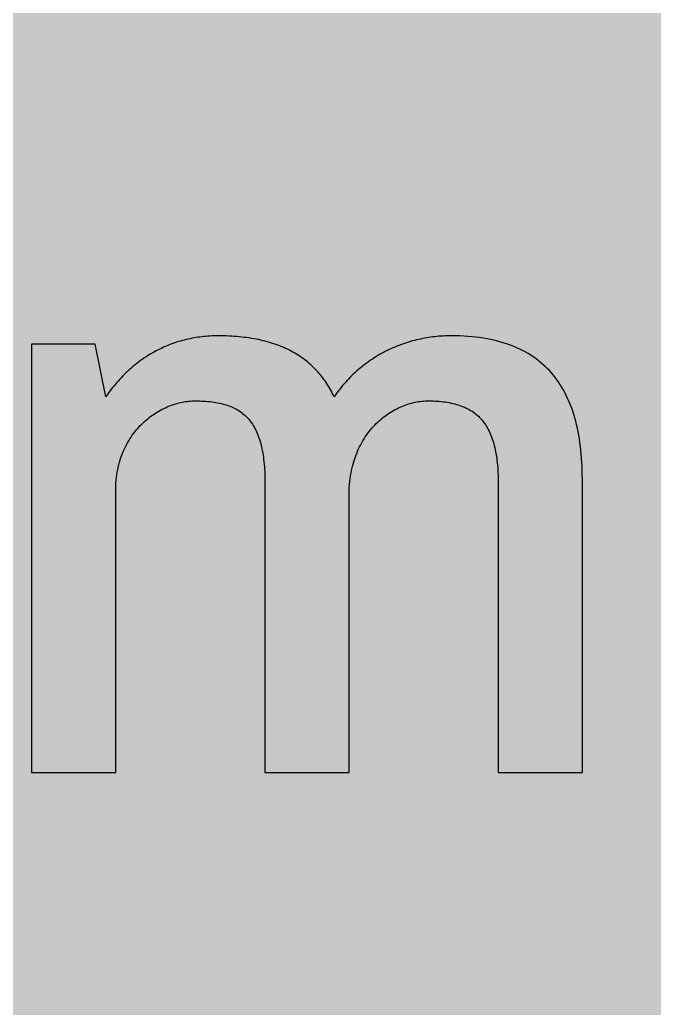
# Model space of a CAD drawing. Header units: millimetres. Extents: x 0 to 212, y 0 to 212.
# Drawn here: x 126.34 to 156.2, y 118.59 to 165.15 of the extents above; entities that cross this region are included whole.
import ezdxf

# ---------------------------------------------------------------- set-up
doc = ezdxf.new("R2010")
doc.units = ezdxf.units.MM

msp = doc.modelspace()

# ---------------------------------------------------------------- hatches: boundary and pattern name
for color, points in [(254, [(211.7189, 105.8869), (211.709, 107.2007), (211.6861, 108.5139), (211.6455, 109.8245), (211.5871, 111.1326), (211.5134, 112.4407), (211.4245, 113.7437), (211.3204, 115.0468), (211.201, 116.3447), (211.0638, 117.6426), (210.9114, 118.9355), (210.7413, 120.2258), (210.5584, 121.5136), (210.3577, 122.7988), (210.1418, 124.079), (209.9107, 125.3566), (209.6643, 126.6292), (209.4027, 127.8992), (209.1258, 129.1641), (208.8337, 130.4239), (208.5264, 131.6812), (208.2038, 132.936), (207.866, 134.1831), (207.5104, 135.4277), (207.1421, 136.6647), (206.7611, 137.8991), (206.3623, 139.1285), (205.9483, 140.3502), (205.5216, 141.5694), (205.0771, 142.781), (204.6199, 143.9901), (204.1474, 145.1915), (203.6623, 146.3853), (203.1619, 147.574), (202.6463, 148.7576), (202.1154, 149.9362), (201.5693, 151.1046), (201.0105, 152.2705), (200.439, 153.4262), (199.8523, 154.5768), (199.2503, 155.7198), (198.6356, 156.8577), (198.0057, 157.9855), (197.3605, 159.1081), (196.7052, 160.2232), (196.0321, 161.3281), (195.3489, 162.4279), (194.6504, 163.5176), (193.9366, 164.6022), (193.2102, 165.6766), (192.471, 166.7434), (191.7167, 167.8), (190.9521, 168.849), (190.1698, 169.8904), (189.3773, 170.9217), (188.5696, 171.9428), (187.7517, 172.9562), (186.9161, 173.9621), (186.0702, 174.9552), (185.2117, 175.9407), (184.338, 176.9161), (183.454, 177.8838), (182.5549, 178.8389), (181.643, 179.7837), (180.721, 180.7185), (179.7837, 181.643), (178.8389, 182.5549), (177.8838, 183.454), (176.9161, 184.338), (175.9407, 185.2117), (174.9552, 186.0702), (173.9621, 186.9161), (172.9562, 187.7492), (171.9428, 188.5696), (170.9217, 189.3773), (169.8904, 190.1698), (168.849, 190.9496), (167.8, 191.7167), (166.7408, 192.471), (165.6766, 193.2102), (164.6022, 193.9366), (163.5176, 194.6504), (162.4279, 195.3489), (161.3281, 196.0321), (160.2232, 196.7052), (159.1081, 197.3631), (157.9855, 198.0057), (156.8577, 198.6356), (155.7198, 199.2503), (154.5768, 199.8523), (153.4262, 200.439), (152.2705, 201.0131), (151.1046, 201.5719), (149.9362, 202.1154), (148.7576, 202.6463), (147.574, 203.1619), (146.3853, 203.6623), (145.1889, 204.15), (143.9875, 204.6199), (142.781, 205.0796), (141.5694, 205.5216), (140.3502, 205.9483), (139.1285, 206.3623), (137.8991, 206.7611), (136.6647, 207.1446), (135.4252, 207.5129), (134.1831, 207.866), (132.9334, 208.2038), (131.6812, 208.5264), (130.4239, 208.8337), (129.1641, 209.1284), (127.8966, 209.4052), (126.6292, 209.6668), (125.3541, 209.9132), (124.0765, 210.1444), (122.7963, 210.3603), (121.5136, 210.5584), (120.2258, 210.7438), (118.9355, 210.9114), (117.6401, 211.0638), (116.3447, 211.201), (115.0468, 211.3229), (113.7437, 211.4271), (112.4382, 211.516), (111.1326, 211.5896), (109.8245, 211.6455), (108.5113, 211.6861), (107.1982, 211.7115), (105.885, 211.7192), (104.5693, 211.7115), (103.2561, 211.6861), (101.9454, 211.6455), (100.6373, 211.5896), (99.3292, 211.516), (98.0262, 211.4271), (96.7232, 211.3229), (95.4253, 211.201), (94.1273, 211.0638), (92.8345, 210.9114), (91.5441, 210.7438), (90.2564, 210.5584), (88.9711, 210.3603), (87.691, 210.1444), (86.4133, 209.9132), (85.1408, 209.6668), (83.8708, 209.4052), (82.6059, 209.1284), (81.346, 208.8337), (80.0887, 208.5264), (78.834, 208.2038), (77.5868, 207.866), (76.3422, 207.5129), (75.1053, 207.1446), (73.8708, 206.7611), (72.6415, 206.3623), (71.4197, 205.9483), (70.2005, 205.5216), (68.9889, 205.0796), (67.7799, 204.6199), (66.5785, 204.15), (65.3847, 203.6623), (64.196, 203.1619), (63.0123, 202.6463), (61.8338, 202.1154), (60.6628, 201.5719), (59.4995, 201.0131), (58.3438, 200.439), (57.1932, 199.8523), (56.0502, 199.2503), (54.9123, 198.6356), (53.7845, 198.0057), (52.6618, 197.3631), (51.5468, 196.7052), (50.4419, 196.0321), (49.342, 195.3489), (48.2524, 194.6504), (47.1678, 193.9366), (46.0934, 193.2102), (45.0266, 192.471), (43.9699, 191.7167), (42.9209, 190.9496), (41.8795, 190.1698), (40.8483, 189.3773), (39.8272, 188.5696), (38.8137, 187.7492), (37.8079, 186.9161), (36.8148, 186.0702), (35.8292, 185.2117), (34.8539, 184.338), (33.8861, 183.454), (32.9311, 182.5549), (31.9862, 181.643), (31.049, 180.7185), (30.1269, 179.7837), (29.2151, 178.8389), (28.3159, 177.8838), (27.432, 176.9161), (26.5582, 175.9407), (25.6997, 174.9552), (24.8539, 173.9621), (24.0208, 172.9562), (23.2004, 171.9428), (22.3926, 170.9217), (21.6002, 169.8904), (20.8204, 168.849), (20.0533, 167.8), (19.2989, 166.7434), (18.5598, 165.6766), (17.8333, 164.6022), (17.1196, 163.5176), (16.4211, 162.4279), (15.7378, 161.3281), (15.0647, 160.2232), (14.4069, 159.1081), (13.7643, 157.9855), (13.1343, 156.8577), (12.5197, 155.7198), (11.9177, 154.5768), (11.3309, 153.4262), (10.7569, 152.2705), (10.1981, 151.1046), (9.6545, 149.9362), (9.1237, 148.7576), (8.6081, 147.574), (8.1077, 146.3853), (7.62, 145.1915), (7.1501, 143.9901), (6.6904, 142.781), (6.2484, 141.5694), (5.8217, 140.3502), (5.4077, 139.1285), (5.0089, 137.8991), (4.6253, 136.6647), (4.257, 135.4277), (3.904, 134.1831), (3.5662, 132.936), (3.2436, 131.6812), (2.9362, 130.4239), (2.6416, 129.1641), (2.3647, 127.8992), (2.1031, 126.6292), (1.8567, 125.3566), (1.6256, 124.079), (1.4097, 122.7988), (1.2116, 121.5136), (1.0262, 120.2258), (0.8585, 118.9355), (0.7061, 117.6426), (0.569, 116.3447), (0.447, 115.0468), (0.3429, 113.7437), (0.254, 112.4407), (0.1803, 111.1326), (0.1245, 109.8245), (0.0838, 108.5139), (0.0584, 107.2007), (0.0508, 105.885), (0.0584, 104.5718), (0.0838, 103.2586), (0.1245, 101.9454), (0.1803, 100.6373), (0.254, 99.3318), (0.3429, 98.0262), (0.447, 96.7232), (0.569, 95.4253), (0.7061, 94.1299), (0.8585, 92.8345), (1.0262, 91.5441), (1.2116, 90.2564), (1.4097, 88.9737), (1.6256, 87.6935), (1.8567, 86.4159), (2.1031, 85.1408), (2.3647, 83.8733), (2.6416, 82.6059), (2.9362, 81.346), (3.2436, 80.0887), (3.5662, 78.8365), (3.904, 77.5868), (4.257, 76.3448), (4.6253, 75.1053), (5.0089, 73.8708), (5.4077, 72.6415), (5.8217, 71.4197), (6.2484, 70.2005), (6.6904, 68.9889), (7.1501, 67.7824), (7.62, 66.581), (8.1077, 65.3847), (8.6081, 64.196), (9.1237, 63.0123), (9.6545, 61.8338), (10.1981, 60.6654), (10.7569, 59.4995), (11.3309, 58.3438), (11.9177, 57.1932), (12.5197, 56.0502), (13.1343, 54.9123), (13.7643, 53.7845), (14.4069, 52.6618), (15.0647, 51.5468), (15.7378, 50.4419), (16.4211, 49.342), (17.1196, 48.2524), (17.8333, 47.1678), (18.5598, 46.0934), (19.2989, 45.0291), (20.0533, 43.9699), (20.8204, 42.9209), (21.6002, 41.8795), (22.3926, 40.8483), (23.2004, 39.8272), (24.0208, 38.8137), (24.8539, 37.8079), (25.6997, 36.8148), (26.5582, 35.8292), (27.432, 34.8539), (28.3159, 33.8861), (29.2151, 32.9311), (30.1269, 31.9862), (31.049, 31.049), (31.9862, 30.1269), (32.9311, 29.2151), (33.8861, 28.3159), (34.8539, 27.432), (35.8292, 26.5582), (36.8148, 25.6997), (37.8079, 24.8539), (38.8137, 24.0182), (39.8272, 23.2004), (40.8483, 22.3926), (41.8795, 21.6002), (42.9209, 20.8178), (43.9699, 20.0533), (45.0266, 19.2989), (46.0934, 18.5598), (47.1678, 17.8333), (48.2524, 17.1196), (49.342, 16.4211), (50.4419, 15.7378), (51.5468, 15.0647), (52.6618, 14.4094), (53.7845, 13.7643), (54.9123, 13.1343), (56.0502, 12.5197), (57.1932, 11.9177), (58.3438, 11.3309), (59.4995, 10.7594), (60.6628, 10.2006), (61.8338, 9.6545), (63.0123, 9.1237), (64.196, 8.6081), (65.3847, 8.1077), (66.5785, 7.6225), (67.7799, 7.1501), (68.9889, 6.6929), (70.2005, 6.2484), (71.4197, 5.8217), (72.6415, 5.4077), (73.8708, 5.0089), (75.1053, 4.6279), (76.3422, 4.2596), (77.5868, 3.904), (78.834, 3.5662), (80.0887, 3.2436), (81.346, 2.9362), (82.6059, 2.6441), (83.8708, 2.3673), (85.1408, 2.1057), (86.4133, 1.8593), (87.691, 1.6281), (88.9711, 1.4122), (90.2564, 1.2116), (91.5441, 1.0287), (92.8345, 0.8585), (94.1273, 0.7061), (95.4253, 0.569), (96.7232, 0.4496), (98.0262, 0.3454), (99.3292, 0.2565), (100.6373, 0.1829), (101.9454, 0.1245), (103.2561, 0.0838), (104.5693, 0.061), (105.885, 0.0533), (107.1982, 0.061), (108.5113, 0.0838), (109.8245, 0.1245), (111.1326, 0.1829), (112.4382, 0.2565), (113.7437, 0.3454), (115.0468, 0.4496), (116.3447, 0.569), (117.6401, 0.7061), (118.9355, 0.8585), (120.2258, 1.0287), (121.5136, 1.2116), (122.7963, 1.4122), (124.0765, 1.6281), (125.3541, 1.8593), (126.6292, 2.1057), (127.8966, 2.3673), (129.1641, 2.6441), (130.4239, 2.9362), (131.6812, 3.2436), (132.9334, 3.5662), (134.1831, 3.904), (135.4252, 4.2596), (136.6647, 4.6279), (137.8991, 5.0089), (139.1285, 5.4077), (140.3502, 5.8217), (141.5694, 6.2484), (142.781, 6.6929), (143.9875, 7.1501), (145.1889, 7.6225), (146.3853, 8.1077), (147.574, 8.6081), (148.7576, 9.1237), (149.9362, 9.6545), (151.1046, 10.2006), (152.2705, 10.7594), (153.4262, 11.3309), (154.5768, 11.9177), (155.7198, 12.5197), (156.8577, 13.1343), (157.9855, 13.7643), (159.1081, 14.4094), (160.2232, 15.0647), (161.3281, 15.7378), (162.4279, 16.4211), (163.5176, 17.1196), (164.6022, 17.8333), (165.6766, 18.5598), (166.7408, 19.2989), (167.8, 20.0533), (168.849, 20.8178), (169.8904, 21.6002), (170.9217, 22.3926), (171.9428, 23.2004), (172.9562, 24.0182), (173.9621, 24.8539), (174.9552, 25.6997), (175.9407, 26.5582), (176.9161, 27.432), (177.8838, 28.3159), (178.8389, 29.2151), (179.7837, 30.1269), (180.721, 31.049), (181.643, 31.9862), (182.5549, 32.9311), (183.454, 33.8861), (184.338, 34.8539), (185.2117, 35.8292), (186.0702, 36.8148), (186.9161, 37.8079), (187.7517, 38.8137), (188.5696, 39.8272), (189.3773, 40.8483), (190.1698, 41.8795), (190.9521, 42.9209), (191.7167, 43.9699), (192.471, 45.0291), (193.2102, 46.0934), (193.9366, 47.1678), (194.6504, 48.2524), (195.3489, 49.342), (196.0321, 50.4419), (196.7052, 51.5468), (197.3605, 52.6618), (198.0057, 53.7845), (198.6356, 54.9123), (199.2503, 56.0502), (199.8523, 57.1932), (200.439, 58.3438), (201.0105, 59.4995), (201.5693, 60.6654), (202.1154, 61.8338), (202.6463, 63.0123), (203.1619, 64.196), (203.6623, 65.3847), (204.1474, 66.581), (204.6199, 67.7824), (205.0771, 68.9889), (205.5216, 70.2005), (205.9483, 71.4197), (206.3623, 72.6415), (206.7611, 73.8708), (207.1421, 75.1053), (207.5104, 76.3448), (207.866, 77.5868), (208.2038, 78.8365), (208.5264, 80.0887), (208.8337, 81.346), (209.1258, 82.6059), (209.4027, 83.8733), (209.6643, 85.1408), (209.9107, 86.4159), (210.1418, 87.6935), (210.3577, 88.9737), (210.5584, 90.2564), (210.7413, 91.5441), (210.9114, 92.8345), (211.0638, 94.1299), (211.201, 95.4253), (211.3204, 96.7232), (211.4245, 98.0262), (211.5134, 99.3318), (211.5871, 100.6373), (211.6455, 101.9454), (211.6861, 103.2586), (211.709, 104.5718), (211.7166, 105.885)]), (59, [(141.8361, 129.6995), (141.8361, 142.6983), (141.8361, 142.842), (141.8412, 142.9868), (141.8488, 143.1265), (141.859, 143.2662), (141.8742, 143.4008), (141.8895, 143.5354), (141.9098, 143.6649), (141.9301, 143.7919), (141.9555, 143.9189), (141.9835, 144.0409), (142.0139, 144.1628), (142.0444, 144.2796), (142.08, 144.3939), (142.1181, 144.5082), (142.1562, 144.6174), (142.1994, 144.7267), (142.2425, 144.8308), (142.2883, 144.9349), (142.3365, 145.0365), (142.3873, 145.1331), (142.4381, 145.2296), (142.4915, 145.3236), (142.5473, 145.415), (142.6032, 145.5039), (142.6642, 145.5903), (142.7226, 145.6741), (142.7861, 145.7554), (142.8496, 145.8341), (142.9131, 145.9103), (142.9791, 145.984), (143.0477, 146.0576), (143.1163, 146.1262), (143.1849, 146.1948), (143.256, 146.2608), (143.3271, 146.3218), (143.4008, 146.3827), (143.4744, 146.4412), (143.5481, 146.497), (143.6243, 146.5529), (143.698, 146.6037), (143.7767, 146.652), (143.8529, 146.7002), (143.9291, 146.746), (144.0078, 146.7891), (144.0866, 146.8298), (144.1653, 146.8679), (144.2441, 146.9034), (144.3228, 146.9365), (144.4015, 146.9695), (144.4803, 147), (144.5616, 147.0279), (144.6403, 147.0533), (144.719, 147.0762), (144.7978, 147.099), (144.8765, 147.1168), (144.9527, 147.1346), (145.0315, 147.1498), (145.1102, 147.1625), (145.1864, 147.1752), (145.2626, 147.1828), (145.3363, 147.1905), (145.4125, 147.1955), (145.4861, 147.1981), (145.5598, 147.1981), (145.6665, 147.1981), (145.7731, 147.1955), (145.8773, 147.193), (145.9814, 147.1854), (146.0805, 147.1778), (146.1795, 147.1701), (146.2761, 147.16), (146.37, 147.1473), (146.4615, 147.132), (146.5529, 147.1168), (146.6418, 147.099), (146.7282, 147.0812), (146.8145, 147.0584), (146.8958, 147.0355), (146.9771, 147.0127), (147.0584, 146.9847), (147.1346, 146.9568), (147.2108, 146.9263), (147.2844, 146.8958), (147.3556, 146.8628), (147.4267, 146.8272), (147.4953, 146.7891), (147.5613, 146.7485), (147.6273, 146.7079), (147.6908, 146.6647), (147.7518, 146.619), (147.8102, 146.5732), (147.8686, 146.5224), (147.9245, 146.4716), (147.9779, 146.4183), (148.0312, 146.3624), (148.082, 146.3065), (148.1328, 146.2481), (148.1785, 146.1846), (148.2242, 146.1237), (148.27, 146.0576), (148.3106, 145.989), (148.3512, 145.9205), (148.3919, 145.8468), (148.43, 145.7731), (148.4655, 145.6969), (148.4986, 145.6207), (148.5316, 145.5395), (148.5621, 145.4556), (148.5925, 145.3718), (148.6205, 145.2855), (148.6459, 145.194), (148.6713, 145.1026), (148.6941, 145.0086), (148.7145, 144.9121), (148.7348, 144.8156), (148.7526, 144.714), (148.7703, 144.6098), (148.7856, 144.5057), (148.8008, 144.3965), (148.8135, 144.2872), (148.8237, 144.1755), (148.8338, 144.0586), (148.8415, 143.9418), (148.8465, 143.8224), (148.8516, 143.7005), (148.8567, 143.576), (148.8567, 143.449), (148.8592, 143.3195), (148.8599, 129.6995), (152.8177, 129.6995), (152.8177, 143.5128), (152.814, 143.7132), (152.8115, 143.9139), (152.8039, 144.1094), (152.7937, 144.3025), (152.7835, 144.4955), (152.7683, 144.6835), (152.7505, 144.8664), (152.7302, 145.0492), (152.7073, 145.2296), (152.6794, 145.4048), (152.6515, 145.5776), (152.6184, 145.7477), (152.5854, 145.9154), (152.5473, 146.0805), (152.5067, 146.2405), (152.4635, 146.4005), (152.4178, 146.5555), (152.367, 146.7079), (152.3162, 146.8577), (152.2603, 147.0025), (152.2019, 147.1473), (152.1409, 147.287), (152.0774, 147.4241), (152.0114, 147.5588), (151.9403, 147.6883), (151.8666, 147.8178), (151.7904, 147.9423), (151.7117, 148.0617), (151.6278, 148.1811), (151.5415, 148.2954), (151.4526, 148.4097), (151.3611, 148.5163), (151.2672, 148.623), (151.1681, 148.7246), (151.0665, 148.8262), (150.9624, 148.9202), (150.8531, 149.0142), (150.7414, 149.1031), (150.6271, 149.1894), (150.5077, 149.2733), (150.3883, 149.352), (150.2639, 149.4307), (150.1343, 149.5019), (150.0048, 149.573), (149.8702, 149.639), (149.7305, 149.7025), (149.5882, 149.7635), (149.4434, 149.8194), (149.2961, 149.8727), (149.1437, 149.9235), (148.9888, 149.9692), (148.8313, 150.0124), (148.6687, 150.053), (148.5011, 150.0886), (148.3335, 150.1216), (148.1607, 150.1521), (147.9829, 150.1775), (147.8026, 150.2004), (147.6197, 150.2207), (147.4318, 150.2359), (147.2413, 150.2486), (147.0457, 150.2562), (146.8476, 150.2613), (146.6469, 150.2639), (146.5504, 150.2639), (146.4539, 150.2613), (146.3573, 150.2588), (146.2608, 150.2537), (146.1643, 150.2461), (146.0678, 150.241), (145.9713, 150.2308), (145.8747, 150.2207), (145.7782, 150.2105), (145.6817, 150.1978), (145.5877, 150.1826), (145.4912, 150.1673), (145.3947, 150.1521), (145.2982, 150.1343), (145.2042, 150.114), (145.1077, 150.0937), (145.0137, 150.0708), (144.9197, 150.048), (144.8257, 150.0226), (144.7317, 149.9972), (144.6378, 149.9692), (144.5438, 149.9387), (144.4498, 149.9083), (144.3584, 149.8778), (144.2644, 149.8448), (144.1729, 149.8092), (144.0815, 149.7736), (143.9901, 149.7355), (143.8986, 149.6974), (143.8097, 149.6568), (143.7183, 149.6136), (143.6294, 149.5704), (143.5405, 149.5247), (143.4516, 149.479), (143.3652, 149.4307), (143.2763, 149.3825), (143.19, 149.3317), (143.1036, 149.2783), (143.0198, 149.225), (142.9334, 149.1717), (142.8496, 149.1132), (142.7658, 149.0574), (142.6845, 148.9964), (142.6007, 148.9354), (142.5194, 148.8719), (142.4407, 148.8084), (142.3594, 148.7424), (142.2806, 148.6764), (142.2019, 148.6078), (142.1257, 148.5367), (142.0495, 148.4655), (141.9733, 148.3919), (141.8971, 148.3182), (141.8234, 148.242), (141.7498, 148.1633), (141.6787, 148.0845), (141.6075, 148.0033), (141.5364, 147.9194), (141.4678, 147.8356), (141.3993, 147.7518), (141.3307, 147.6629), (141.2646, 147.574), (141.2011, 147.4851), (141.1351, 147.3911), (141.0945, 147.48), (141.0487, 147.5664), (141.0056, 147.6527), (140.9573, 147.7366), (140.9116, 147.8204), (140.8608, 147.9017), (140.81, 147.9829), (140.7592, 148.0617), (140.7058, 148.1379), (140.6525, 148.2141), (140.5966, 148.2903), (140.5382, 148.3639), (140.4798, 148.4351), (140.4214, 148.5062), (140.3604, 148.5748), (140.2969, 148.6433), (140.2334, 148.7094), (140.1699, 148.7754), (140.1013, 148.8389), (140.0353, 148.8999), (139.9642, 148.9608), (139.8956, 149.0218), (139.8219, 149.0802), (139.7508, 149.1361), (139.6746, 149.192), (139.5984, 149.2453), (139.5222, 149.2987), (139.4435, 149.3495), (139.3622, 149.4003), (139.2809, 149.4485), (139.1971, 149.4942), (139.1133, 149.54), (139.0269, 149.5857), (138.9405, 149.6289), (138.8516, 149.6695), (138.7627, 149.7101), (138.6713, 149.7482), (138.5773, 149.7863), (138.4833, 149.8219), (138.3894, 149.8575), (138.2903, 149.8905), (138.1938, 149.921), (138.0922, 149.9514), (137.9906, 149.9819), (137.889, 150.0073), (137.7848, 150.0353), (137.6807, 150.0581), (137.5715, 150.0835), (137.4648, 150.1038), (137.353, 150.1242), (137.2438, 150.1445), (137.1295, 150.1623), (137.0152, 150.1775), (136.9009, 150.1927), (136.7841, 150.2054), (136.6647, 150.2181), (136.5453, 150.2283), (136.4234, 150.2385), (136.3015, 150.2461), (136.177, 150.2512), (136.05, 150.2562), (135.923, 150.2613), (135.7935, 150.2639), (135.6639, 150.2639), (135.57, 150.2639), (135.476, 150.2613), (135.382, 150.2588), (135.288, 150.2537), (135.194, 150.2461), (135.1001, 150.2385), (135.0061, 150.2308), (134.9121, 150.2207), (134.8181, 150.208), (134.7267, 150.1953), (134.6327, 150.18), (134.5413, 150.1648), (134.4498, 150.147), (134.3558, 150.1292), (134.2644, 150.1089), (134.173, 150.0886), (134.0841, 150.0657), (133.9926, 150.0403), (133.9012, 150.0149), (133.8123, 149.9895), (133.7234, 149.9591), (133.6319, 149.9311), (133.543, 149.8981), (133.4567, 149.8676), (133.3678, 149.8321), (133.2789, 149.7965), (133.1925, 149.7609), (133.1062, 149.7228), (133.0198, 149.6822), (132.9334, 149.6416), (132.8496, 149.5984), (132.7633, 149.5552), (132.6794, 149.5095), (132.5956, 149.4638), (132.5118, 149.4155), (132.4305, 149.3647), (132.3467, 149.3139), (132.2654, 149.2631), (132.1841, 149.2098), (132.1054, 149.1539), (132.0241, 149.0955), (131.9454, 149.0396), (131.8666, 148.9786), (131.7879, 148.9177), (131.7117, 148.8542), (131.6355, 148.7907), (131.5593, 148.7272), (131.4856, 148.6586), (131.4094, 148.59), (131.3358, 148.5214), (131.2621, 148.4503), (131.191, 148.3766), (131.1199, 148.303), (131.0488, 148.2268), (130.9802, 148.1506), (130.9091, 148.0718), (130.8405, 147.9931), (130.7744, 147.9118), (130.7084, 147.828), (130.6424, 147.7442), (130.5763, 147.6578), (130.5128, 147.5715), (130.4493, 147.4826), (130.3884, 147.3911), (129.8843, 149.878), (126.8952, 149.878), (126.8952, 129.6995), (130.8544, 129.6995), (130.8544, 142.9311), (130.8557, 143.068), (130.8608, 143.2027), (130.8684, 143.3347), (130.8786, 143.4643), (130.8913, 143.5913), (130.9091, 143.7157), (130.9294, 143.8402), (130.9522, 143.9596), (130.9751, 144.079), (131.003, 144.1933), (131.0335, 144.3076), (131.0665, 144.4193), (131.1021, 144.5285), (131.1402, 144.6352), (131.1808, 144.7394), (131.2215, 144.841), (131.2672, 144.94), (131.3129, 145.0391), (131.3612, 145.1331), (131.412, 145.227), (131.4653, 145.3185), (131.5187, 145.4074), (131.5745, 145.4937), (131.633, 145.5776), (131.6914, 145.6588), (131.7523, 145.7376), (131.8158, 145.8163), (131.8793, 145.89), (131.9454, 145.9636), (132.0114, 146.0348), (132.08, 146.1033), (132.1486, 146.1694), (132.2172, 146.2354), (132.2883, 146.2964), (132.3619, 146.3573), (132.4356, 146.4158), (132.5093, 146.4716), (132.5829, 146.525), (132.6591, 146.5758), (132.7353, 146.6266), (132.8115, 146.6723), (132.8877, 146.718), (132.9665, 146.7612), (133.0427, 146.8018), (133.1214, 146.8425), (133.2001, 146.878), (133.2789, 146.9136), (133.3576, 146.9466), (133.4364, 146.9771), (133.5151, 147.0076), (133.5938, 147.033), (133.6726, 147.0584), (133.7513, 147.0812), (133.8275, 147.1016), (133.9063, 147.1193), (133.9825, 147.1371), (134.0612, 147.1524), (134.1374, 147.1651), (134.2111, 147.1752), (134.2873, 147.1828), (134.3609, 147.1905), (134.4346, 147.1955), (134.5057, 147.1981), (134.5768, 147.1981), (134.686, 147.1981), (134.7927, 147.1955), (134.8969, 147.193), (134.9985, 147.1879), (135.1001, 147.1803), (135.1966, 147.1727), (135.2931, 147.1625), (135.3871, 147.1524), (135.4811, 147.1397), (135.5725, 147.1244), (135.6614, 147.1092), (135.7478, 147.0914), (135.8316, 147.0711), (135.9154, 147.0508), (135.9967, 147.0279), (136.0754, 147.0025), (136.1542, 146.9746), (136.2304, 146.9466), (136.304, 146.9161), (136.3751, 146.8857), (136.4463, 146.8526), (136.5148, 146.8171), (136.5809, 146.779), (136.6444, 146.7383), (136.7079, 146.6977), (136.7688, 146.6545), (136.8298, 146.6088), (136.8857, 146.5605), (136.9441, 146.5123), (136.9974, 146.4589), (137.0508, 146.4056), (137.1016, 146.3497), (137.1498, 146.2913), (137.1981, 146.2329), (137.2438, 146.1694), (137.287, 146.1059), (137.3302, 146.0398), (137.3708, 145.9713), (137.4089, 145.8976), (137.447, 145.8265), (137.4826, 145.7503), (137.5181, 145.6715), (137.5512, 145.5903), (137.5816, 145.509), (137.6096, 145.4226), (137.6375, 145.3363), (137.6655, 145.2448), (137.6883, 145.1534), (137.7112, 145.0569), (137.734, 144.9603), (137.7544, 144.8613), (137.7721, 144.7571), (137.7899, 144.653), (137.8052, 144.5438), (137.8179, 144.4346), (137.8306, 144.3203), (137.8407, 144.206), (137.8509, 144.0866), (137.8585, 143.9647), (137.8661, 143.8427), (137.8712, 143.7157), (137.8737, 143.5862), (137.8763, 143.4541), (137.8763, 143.3195), (137.8783, 129.6995)])]:
    msp.add_hatch(color=color).paths.add_polyline_path(points)

# ---------------------------------------------------------------- linework, layer by layer
at = {"color": 59}
msp.add_lwpolyline([(141.8361, 129.6995), (141.8361, 142.6983), (141.8361, 142.842), (141.8412, 142.9868), (141.8488, 143.1265), (141.859, 143.2662), (141.8742, 143.4008), (141.8895, 143.5354), (141.9098, 143.6649), (141.9301, 143.7919), (141.9555, 143.9189), (141.9835, 144.0409), (142.0139, 144.1628), (142.0444, 144.2796), (142.08, 144.3939), (142.1181, 144.5082), (142.1562, 144.6174), (142.1994, 144.7267), (142.2425, 144.8308), (142.2883, 144.9349), (142.3365, 145.0365), (142.3873, 145.1331), (142.4381, 145.2296), (142.4915, 145.3236), (142.5473, 145.415), (142.6032, 145.5039), (142.6642, 145.5903), (142.7226, 145.6741), (142.7861, 145.7554), (142.8496, 145.8341), (142.9131, 145.9103), (142.9791, 145.984), (143.0477, 146.0576), (143.1163, 146.1262), (143.1849, 146.1948), (143.256, 146.2608), (143.3271, 146.3218), (143.4008, 146.3827), (143.4744, 146.4412), (143.5481, 146.497), (143.6243, 146.5529), (143.698, 146.6037), (143.7767, 146.652), (143.8529, 146.7002), (143.9291, 146.746), (144.0078, 146.7891), (144.0866, 146.8298), (144.1653, 146.8679), (144.2441, 146.9034), (144.3228, 146.9365), (144.4015, 146.9695), (144.4803, 147), (144.5616, 147.0279), (144.6403, 147.0533), (144.719, 147.0762), (144.7978, 147.099), (144.8765, 147.1168), (144.9527, 147.1346), (145.0315, 147.1498), (145.1102, 147.1625), (145.1864, 147.1752), (145.2626, 147.1828), (145.3363, 147.1905), (145.4125, 147.1955), (145.4861, 147.1981), (145.5598, 147.1981), (145.6665, 147.1981), (145.7731, 147.1955), (145.8773, 147.193), (145.9814, 147.1854), (146.0805, 147.1778), (146.1795, 147.1701), (146.2761, 147.16), (146.37, 147.1473), (146.4615, 147.132), (146.5529, 147.1168), (146.6418, 147.099), (146.7282, 147.0812), (146.8145, 147.0584), (146.8958, 147.0355), (146.9771, 147.0127), (147.0584, 146.9847), (147.1346, 146.9568), (147.2108, 146.9263), (147.2844, 146.8958), (147.3556, 146.8628), (147.4267, 146.8272), (147.4953, 146.7891), (147.5613, 146.7485), (147.6273, 146.7079), (147.6908, 146.6647), (147.7518, 146.619), (147.8102, 146.5732), (147.8686, 146.5224), (147.9245, 146.4716), (147.9779, 146.4183), (148.0312, 146.3624), (148.082, 146.3065), (148.1328, 146.2481), (148.1785, 146.1846), (148.2242, 146.1237), (148.27, 146.0576), (148.3106, 145.989), (148.3512, 145.9205), (148.3919, 145.8468), (148.43, 145.7731), (148.4655, 145.6969), (148.4986, 145.6207), (148.5316, 145.5395), (148.5621, 145.4556), (148.5925, 145.3718), (148.6205, 145.2855), (148.6459, 145.194), (148.6713, 145.1026), (148.6941, 145.0086), (148.7145, 144.9121), (148.7348, 144.8156), (148.7526, 144.714), (148.7703, 144.6098), (148.7856, 144.5057), (148.8008, 144.3965), (148.8135, 144.2872), (148.8237, 144.1755), (148.8338, 144.0586), (148.8415, 143.9418), (148.8465, 143.8224), (148.8516, 143.7005), (148.8567, 143.576), (148.8567, 143.449), (148.8592, 143.3195), (148.8599, 129.6995), (152.8177, 129.6995), (152.8177, 143.5128), (152.814, 143.7132), (152.8115, 143.9139), (152.8039, 144.1094), (152.7937, 144.3025), (152.7835, 144.4955), (152.7683, 144.6835), (152.7505, 144.8664), (152.7302, 145.0492), (152.7073, 145.2296), (152.6794, 145.4048), (152.6515, 145.5776), (152.6184, 145.7477), (152.5854, 145.9154), (152.5473, 146.0805), (152.5067, 146.2405), (152.4635, 146.4005), (152.4178, 146.5555), (152.367, 146.7079), (152.3162, 146.8577), (152.2603, 147.0025), (152.2019, 147.1473), (152.1409, 147.287), (152.0774, 147.4241), (152.0114, 147.5588), (151.9403, 147.6883), (151.8666, 147.8178), (151.7904, 147.9423), (151.7117, 148.0617), (151.6278, 148.1811), (151.5415, 148.2954), (151.4526, 148.4097), (151.3611, 148.5163), (151.2672, 148.623), (151.1681, 148.7246), (151.0665, 148.8262), (150.9624, 148.9202), (150.8531, 149.0142), (150.7414, 149.1031), (150.6271, 149.1894), (150.5077, 149.2733), (150.3883, 149.352), (150.2639, 149.4307), (150.1343, 149.5019), (150.0048, 149.573), (149.8702, 149.639), (149.7305, 149.7025), (149.5882, 149.7635), (149.4434, 149.8194), (149.2961, 149.8727), (149.1437, 149.9235), (148.9888, 149.9692), (148.8313, 150.0124), (148.6687, 150.053), (148.5011, 150.0886), (148.3335, 150.1216), (148.1607, 150.1521), (147.9829, 150.1775), (147.8026, 150.2004), (147.6197, 150.2207), (147.4318, 150.2359), (147.2413, 150.2486), (147.0457, 150.2562), (146.8476, 150.2613), (146.6469, 150.2639), (146.5504, 150.2639), (146.4539, 150.2613), (146.3573, 150.2588), (146.2608, 150.2537), (146.1643, 150.2461), (146.0678, 150.241), (145.9713, 150.2308), (145.8747, 150.2207), (145.7782, 150.2105), (145.6817, 150.1978), (145.5877, 150.1826), (145.4912, 150.1673), (145.3947, 150.1521), (145.2982, 150.1343), (145.2042, 150.114), (145.1077, 150.0937), (145.0137, 150.0708), (144.9197, 150.048), (144.8257, 150.0226), (144.7317, 149.9972), (144.6378, 149.9692), (144.5438, 149.9387), (144.4498, 149.9083), (144.3584, 149.8778), (144.2644, 149.8448), (144.1729, 149.8092), (144.0815, 149.7736), (143.9901, 149.7355), (143.8986, 149.6974), (143.8097, 149.6568), (143.7183, 149.6136), (143.6294, 149.5704), (143.5405, 149.5247), (143.4516, 149.479), (143.3652, 149.4307), (143.2763, 149.3825), (143.19, 149.3317), (143.1036, 149.2783), (143.0198, 149.225), (142.9334, 149.1717), (142.8496, 149.1132), (142.7658, 149.0574), (142.6845, 148.9964), (142.6007, 148.9354), (142.5194, 148.8719), (142.4407, 148.8084), (142.3594, 148.7424), (142.2806, 148.6764), (142.2019, 148.6078), (142.1257, 148.5367), (142.0495, 148.4655), (141.9733, 148.3919), (141.8971, 148.3182), (141.8234, 148.242), (141.7498, 148.1633), (141.6787, 148.0845), (141.6075, 148.0033), (141.5364, 147.9194), (141.4678, 147.8356), (141.3993, 147.7518), (141.3307, 147.6629), (141.2646, 147.574), (141.2011, 147.4851), (141.1351, 147.3911), (141.0945, 147.48), (141.0487, 147.5664), (141.0056, 147.6527), (140.9573, 147.7366), (140.9116, 147.8204), (140.8608, 147.9017), (140.81, 147.9829), (140.7592, 148.0617), (140.7058, 148.1379), (140.6525, 148.2141), (140.5966, 148.2903), (140.5382, 148.3639), (140.4798, 148.4351), (140.4214, 148.5062), (140.3604, 148.5748), (140.2969, 148.6433), (140.2334, 148.7094), (140.1699, 148.7754), (140.1013, 148.8389), (140.0353, 148.8999), (139.9642, 148.9608), (139.8956, 149.0218), (139.8219, 149.0802), (139.7508, 149.1361), (139.6746, 149.192), (139.5984, 149.2453), (139.5222, 149.2987), (139.4435, 149.3495), (139.3622, 149.4003), (139.2809, 149.4485), (139.1971, 149.4942), (139.1133, 149.54), (139.0269, 149.5857), (138.9405, 149.6289), (138.8516, 149.6695), (138.7627, 149.7101), (138.6713, 149.7482), (138.5773, 149.7863), (138.4833, 149.8219), (138.3894, 149.8575), (138.2903, 149.8905), (138.1938, 149.921), (138.0922, 149.9514), (137.9906, 149.9819), (137.889, 150.0073), (137.7848, 150.0353), (137.6807, 150.0581), (137.5715, 150.0835), (137.4648, 150.1038), (137.353, 150.1242), (137.2438, 150.1445), (137.1295, 150.1623), (137.0152, 150.1775), (136.9009, 150.1927), (136.7841, 150.2054), (136.6647, 150.2181), (136.5453, 150.2283), (136.4234, 150.2385), (136.3015, 150.2461), (136.177, 150.2512), (136.05, 150.2562), (135.923, 150.2613), (135.7935, 150.2639), (135.6639, 150.2639), (135.57, 150.2639), (135.476, 150.2613), (135.382, 150.2588), (135.288, 150.2537), (135.194, 150.2461), (135.1001, 150.2385), (135.0061, 150.2308), (134.9121, 150.2207), (134.8181, 150.208), (134.7267, 150.1953), (134.6327, 150.18), (134.5413, 150.1648), (134.4498, 150.147), (134.3558, 150.1292), (134.2644, 150.1089), (134.173, 150.0886), (134.0841, 150.0657), (133.9926, 150.0403), (133.9012, 150.0149), (133.8123, 149.9895), (133.7234, 149.9591), (133.6319, 149.9311), (133.543, 149.8981), (133.4567, 149.8676), (133.3678, 149.8321), (133.2789, 149.7965), (133.1925, 149.7609), (133.1062, 149.7228), (133.0198, 149.6822), (132.9334, 149.6416), (132.8496, 149.5984), (132.7633, 149.5552), (132.6794, 149.5095), (132.5956, 149.4638), (132.5118, 149.4155), (132.4305, 149.3647), (132.3467, 149.3139), (132.2654, 149.2631), (132.1841, 149.2098), (132.1054, 149.1539), (132.0241, 149.0955), (131.9454, 149.0396), (131.8666, 148.9786), (131.7879, 148.9177), (131.7117, 148.8542), (131.6355, 148.7907), (131.5593, 148.7272), (131.4856, 148.6586), (131.4094, 148.59), (131.3358, 148.5214), (131.2621, 148.4503), (131.191, 148.3766), (131.1199, 148.303), (131.0488, 148.2268), (130.9802, 148.1506), (130.9091, 148.0718), (130.8405, 147.9931), (130.7744, 147.9118), (130.7084, 147.828), (130.6424, 147.7442), (130.5763, 147.6578), (130.5128, 147.5715), (130.4493, 147.4826), (130.3884, 147.3911), (129.8843, 149.878), (126.8952, 149.878), (126.8952, 129.6995), (130.8544, 129.6995), (130.8544, 142.9311), (130.8557, 143.068), (130.8608, 143.2027), (130.8684, 143.3347), (130.8786, 143.4643), (130.8913, 143.5913), (130.9091, 143.7157), (130.9294, 143.8402), (130.9522, 143.9596), (130.9751, 144.079), (131.003, 144.1933), (131.0335, 144.3076), (131.0665, 144.4193), (131.1021, 144.5285), (131.1402, 144.6352), (131.1808, 144.7394), (131.2215, 144.841), (131.2672, 144.94), (131.3129, 145.0391), (131.3612, 145.1331), (131.412, 145.227), (131.4653, 145.3185), (131.5187, 145.4074), (131.5745, 145.4937), (131.633, 145.5776), (131.6914, 145.6588), (131.7523, 145.7376), (131.8158, 145.8163), (131.8793, 145.89), (131.9454, 145.9636), (132.0114, 146.0348), (132.08, 146.1033), (132.1486, 146.1694), (132.2172, 146.2354), (132.2883, 146.2964), (132.3619, 146.3573), (132.4356, 146.4158), (132.5093, 146.4716), (132.5829, 146.525), (132.6591, 146.5758), (132.7353, 146.6266), (132.8115, 146.6723), (132.8877, 146.718), (132.9665, 146.7612), (133.0427, 146.8018), (133.1214, 146.8425), (133.2001, 146.878), (133.2789, 146.9136), (133.3576, 146.9466), (133.4364, 146.9771), (133.5151, 147.0076), (133.5938, 147.033), (133.6726, 147.0584), (133.7513, 147.0812), (133.8275, 147.1016), (133.9063, 147.1193), (133.9825, 147.1371), (134.0612, 147.1524), (134.1374, 147.1651), (134.2111, 147.1752), (134.2873, 147.1828), (134.3609, 147.1905), (134.4346, 147.1955), (134.5057, 147.1981), (134.5768, 147.1981), (134.686, 147.1981), (134.7927, 147.1955), (134.8969, 147.193), (134.9985, 147.1879), (135.1001, 147.1803), (135.1966, 147.1727), (135.2931, 147.1625), (135.3871, 147.1524), (135.4811, 147.1397), (135.5725, 147.1244), (135.6614, 147.1092), (135.7478, 147.0914), (135.8316, 147.0711), (135.9154, 147.0508), (135.9967, 147.0279), (136.0754, 147.0025), (136.1542, 146.9746), (136.2304, 146.9466), (136.304, 146.9161), (136.3751, 146.8857), (136.4463, 146.8526), (136.5148, 146.8171), (136.5809, 146.779), (136.6444, 146.7383), (136.7079, 146.6977), (136.7688, 146.6545), (136.8298, 146.6088), (136.8857, 146.5605), (136.9441, 146.5123), (136.9974, 146.4589), (137.0508, 146.4056), (137.1016, 146.3497), (137.1498, 146.2913), (137.1981, 146.2329), (137.2438, 146.1694), (137.287, 146.1059), (137.3302, 146.0398), (137.3708, 145.9713), (137.4089, 145.8976), (137.447, 145.8265), (137.4826, 145.7503), (137.5181, 145.6715), (137.5512, 145.5903), (137.5816, 145.509), (137.6096, 145.4226), (137.6375, 145.3363), (137.6655, 145.2448), (137.6883, 145.1534), (137.7112, 145.0569), (137.734, 144.9603), (137.7544, 144.8613), (137.7721, 144.7571), (137.7899, 144.653), (137.8052, 144.5438), (137.8179, 144.4346), (137.8306, 144.3203), (137.8407, 144.206), (137.8509, 144.0866), (137.8585, 143.9647), (137.8661, 143.8427), (137.8712, 143.7157), (137.8737, 143.5862), (137.8763, 143.4541), (137.8763, 143.3195), (137.8783, 129.6995), (141.8361, 129.6995)], dxfattribs=at)

doc.saveas('drawing.dxf')
